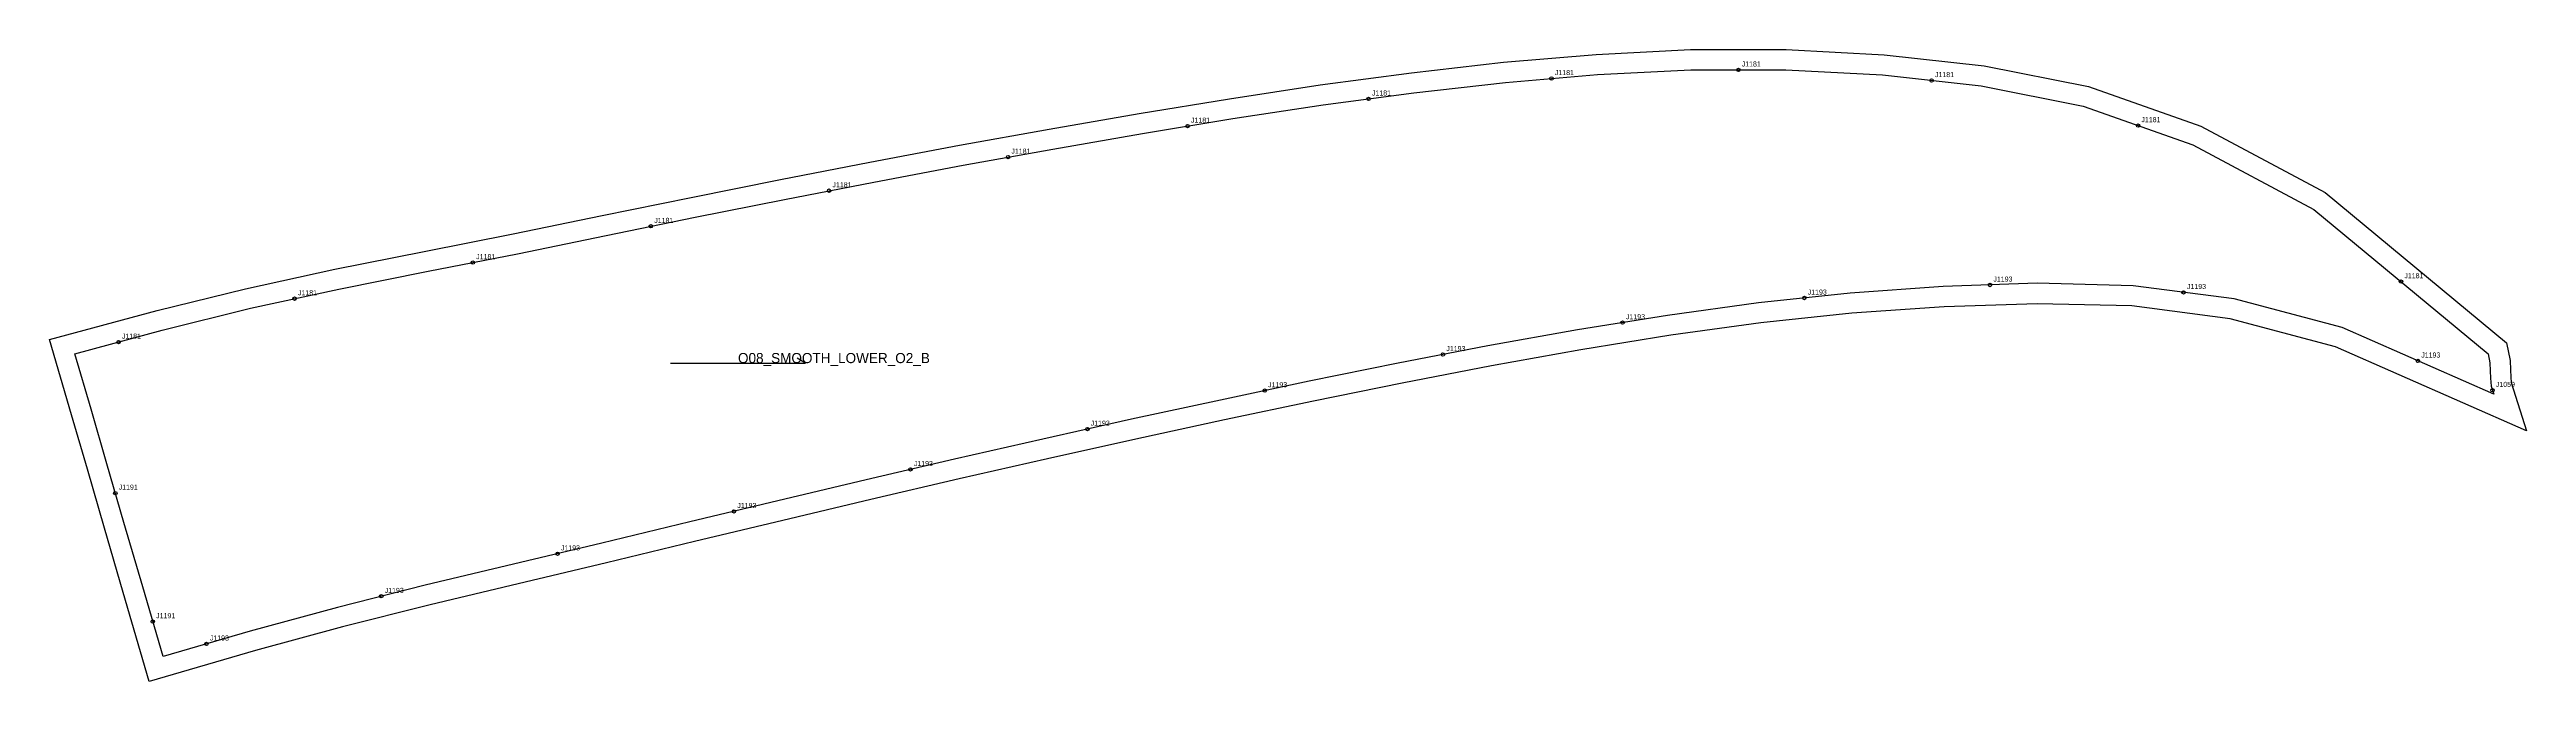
# Model space of a CAD drawing. Header units: millimetres. Extents: x -15 to 1453, y -194 to 180.
import ezdxf

# ---------------------------------------------------------------- set-up
doc = ezdxf.new("R2010")
doc.units = ezdxf.units.MM
for name, color, linetype in [('CUT', 1, 'Continuous'), ('GRAIN', 3, 'Continuous'), ('LABEL', 7, 'Continuous'), ('NOTCH', 2, 'Continuous'), ('SEW', 5, 'Continuous')]:
    doc.layers.add(name, color=color, linetype=linetype)

msp = doc.modelspace()

# ---------------------------------------------------------------- linework, layer by layer
at = {"layer": 'CUT'}
msp.add_lwpolyline([(-15, 8.4), (48.8, 25.7), (101.2, 38.6), (154.1, 50.1), (207, 60.7), (259.8, 71.1), (312.5, 81.9), (365.2, 92.7), (418.1, 103.3), (471.1, 113.6), (524.1, 123.6), (577.3, 133.2), (630.6, 142.4), (684.1, 151.2), (737.9, 159.4), (791.9, 166.6), (846.4, 172.8), (901.4, 177.5), (957.2, 180.3), (1014, 180.4), (1071.9, 177.3), (1131.2, 170.6), (1193.1, 158.4), (1259.7, 134.9), (1333.3, 95.6), (1440.7, 6.5), (1442.8, -3.9), (1443.1, -9.4), (1443.2, -13.8), (1443.5, -16.9), (1452.5, -45.7), (1339.4, 4.2), (1276.9, 20.7), (1218.7, 28.4), (1162.7, 29.7), (1107.5, 27.9), (1052.9, 24.1), (999, 18.3), (945.5, 11), (892.3, 2.3), (839.3, -7.1), (786.5, -17.3), (733.8, -28), (681.2, -39.1), (628.7, -50.5), (576.3, -62.2), (523.9, -74.1), (471.6, -86.3), (419.4, -98.7), (367.2, -111.3), (315, -123.9), (262.7, -136.3), (210.5, -148.8), (158.6, -161.9), (107.1, -175.9), (44.1, -194.2), (28.7, -141.5), (17.6, -103.3), (7.5, -68.4), (-1.9, -36.1), (-15, 8.4)], close=True, dxfattribs=at)
at = {"layer": 'GRAIN'}
for p, q in [((352.9, -5.5), (432.9, -5.5)), ((432.9, -5.5), (427.9, -2.5))]:
    msp.add_line(p, q, dxfattribs=at)
at = {"layer": 'NOTCH'}
for centre in [(874.9, 163.2), (985.6, 168.3), (1100.1, 162), (766.5, 151.1), (659.3, 135), (1222.4, 135.3), (552.9, 116.6), (446.9, 96.7), (341.3, 75.6), (235.8, 54.1), (130.2, 32.7), (1024.7, 33.1), (1134.7, 40.8), (1249.4, 36.4), (1378.2, 42.8), (917, 18.5), (25.9, 7), (810.6, -0.4), (1388.2, -4.2), (705, -21.8), (1432.4, -21.6), (599.9, -44.6), (495.1, -68.5), (24, -82.5), (390.5, -93.4), (286, -118.5), (181.6, -143.7), (46.2, -158.7), (78, -171.9)]:
    msp.add_circle(centre, 1, dxfattribs=at)
at = {"layer": 'SEW'}
msp.add_lwpolyline([(0, 0), (51.8, 14), (104, 27), (156.5, 38.3), (209.3, 48.9), (262.2, 59.3), (314.9, 70.2), (367.6, 81), (420.4, 91.5), (473.3, 101.8), (526.3, 111.8), (579.4, 121.4), (632.6, 130.6), (686, 139.4), (739.6, 147.5), (793.4, 154.7), (847.6, 160.8), (902.2, 165.6), (957.5, 168.3), (1013.7, 168.4), (1070.9, 165.3), (1129.4, 158.8), (1189.9, 146.8), (1254.8, 123.9), (1326.6, 85.6), (1429.8, 0), (1430.9, -5.4), (1431.1, -10), (1431.3, -14.4), (1431.6, -19.1), (1433.1, -24), (1343.3, 15.6), (1279.3, 32.5), (1219.6, 40.4), (1162.6, 41.8), (1106.9, 39.9), (1051.9, 36), (997.5, 30.2), (943.7, 22.8), (890.3, 14.2), (837.1, 4.7), (784.1, -5.5), (731.4, -16.2), (678.7, -27.4), (626.1, -38.8), (573.6, -50.5), (521.2, -62.4), (468.9, -74.7), (416.6, -87.1), (364.4, -99.6), (312.2, -112.3), (259.9, -124.6), (207.6, -137.2), (155.6, -150.3), (103.8, -164.4), (52.3, -179.3), (40.2, -138.1), (29.1, -100), (19, -65.1), (9.6, -32.7)], close=True, dxfattribs=at)

# ---------------------------------------------------------------- texts
at = {"layer": 'LABEL'}
for s, height, p in [('J1181', 3, (876.9, 165.2)), ('J1181', 3, (987.6, 170.3)), ('J1181', 3, (1102.1, 164)), ('J1181', 3, (768.5, 153.1)), ('J1181', 3, (661.3, 137)), ('J1181', 3, (1224.4, 137.3)), ('J1181', 3, (554.9, 118.6)), ('J1181', 3, (448.9, 98.7)), ('J1181', 3, (343.3, 77.6)), ('J1181', 3, (237.8, 56.1)), ('J1193', 3, (1136.7, 42.8)), ('J1181', 3, (1380.2, 44.8)), ('J1181', 3, (132.2, 34.7)), ('J1193', 3, (1026.7, 35.1)), ('J1193', 3, (1251.4, 38.4)), ('J1193', 3, (919, 20.5)), ('J1181', 3, (27.9, 9)), ('O08_SMOOTH_LOWER_O2_B', 6, (392.9, -5.5)), ('J1193', 3, (812.6, 1.6)), ('J1193', 3, (1390.2, -2.2)), ('J1193', 3, (707, -19.8)), ('J1059', 3, (1434.4, -19.6)), ('J1193', 3, (601.9, -42.6)), ('J1193', 3, (497.1, -66.5)), ('J1191', 3, (26, -80.5)), ('J1193', 3, (392.5, -91.4)), ('J1193', 3, (288, -116.5)), ('J1193', 3, (183.6, -141.7)), ('J1191', 3, (48.2, -156.7)), ('J1193', 3, (80, -169.9))]:
    msp.add_text(s, height=height, dxfattribs=at).set_placement(p)

doc.saveas('drawing.dxf')
